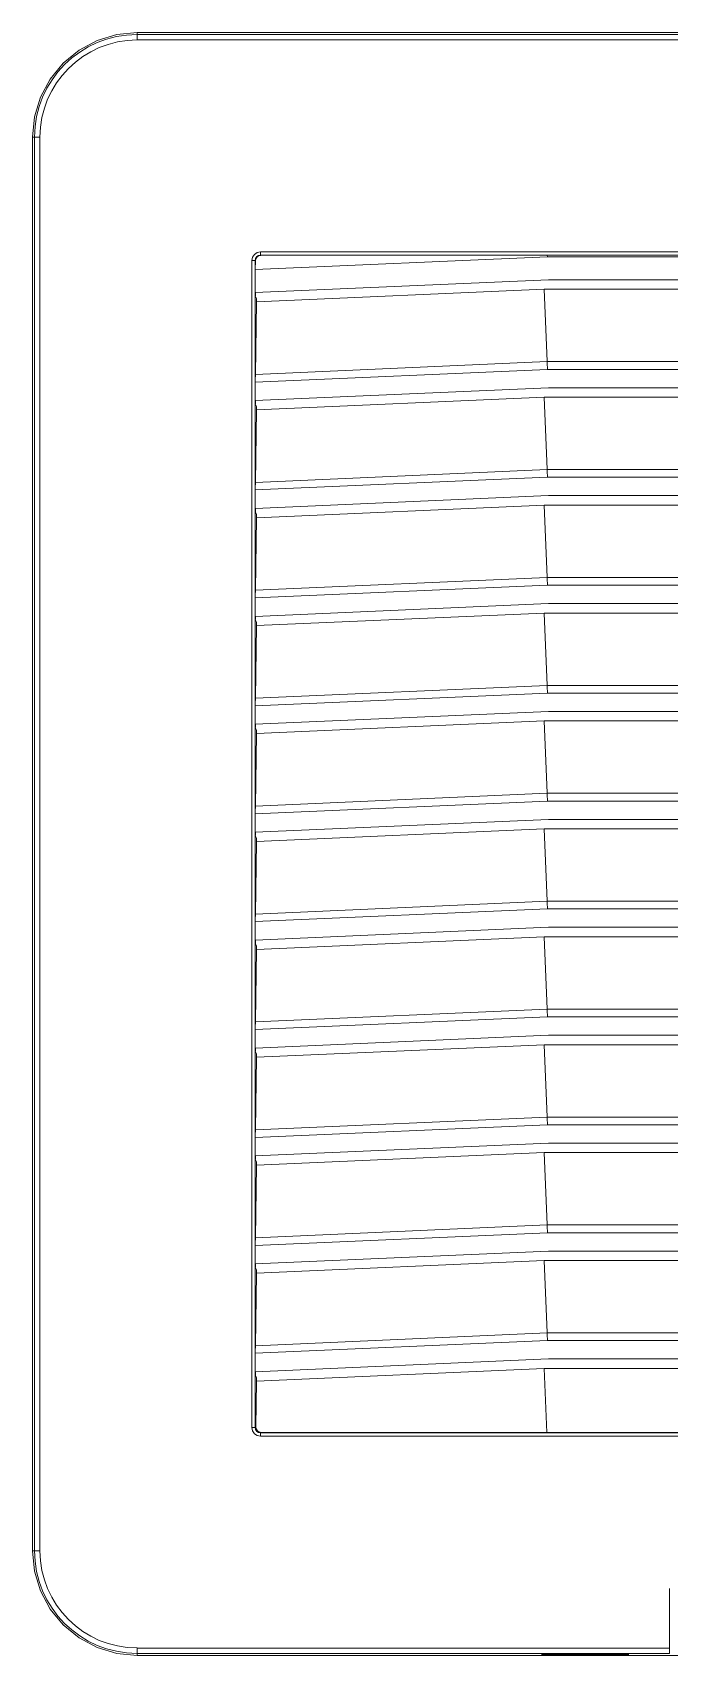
# Model space of a CAD drawing. Header units: millimetres. Extents: x -6000 to 26000, y -6000 to 26000.
# Drawn here: x 104.91 to 113.12, y -4615.67 to -4594.75 of the extents above; entities that cross this region are included whole.
import ezdxf

# ---------------------------------------------------------------- set-up
doc = ezdxf.new("R2010")
doc.units = ezdxf.units.MM
doc.header["$MEASUREMENT"] = 0
doc.layers.add('Чертеж и Рисунок_Ном._пера__7', color=7, linetype='Continuous', lineweight=15)
doc.layers.add('Чертеж и Рисунок_Ном._пера__8', color=7, linetype='Continuous', lineweight=15, true_color=0xa80f02)

msp = doc.modelspace()

# ---------------------------------------------------------------- linework, layer by layer
at = {"layer": 'Чертеж и Рисунок_Ном._пера__7', "color": 7, "linetype": 'Continuous', "lineweight": 15}
for p, q in [((124.48, -4594.752), (106.258, -4594.752)), ((106.258, -4594.779), (106.258, -4594.752)), ((106.258, -4594.849), (106.258, -4594.779)), ((124.48, -4594.779), (106.258, -4594.779)), ((124.48, -4594.849), (106.258, -4594.849)), ((104.936, -4596.101), (104.909, -4596.101)), ((104.909, -4596.101), (104.909, -4614.323)), ((105.006, -4596.101), (104.936, -4596.101)), ((104.936, -4596.101), (104.936, -4614.323)), ((105.006, -4596.101), (105.006, -4614.323)), ((107.738, -4612.734), (107.738, -4597.69)), ((107.78, -4612.734), (107.78, -4597.69)), ((107.783, -4597.694), (107.78, -4597.69)), ((107.781, -4597.809), (111.545, -4597.645)), ((107.781, -4597.809), (107.783, -4597.694)), ((107.849, -4597.579), (122.89, -4597.579)), ((107.849, -4597.621), (122.89, -4597.621)), ((107.849, -4597.621), (107.854, -4597.626)), ((107.854, -4597.626), (111.544, -4597.623)), ((111.544, -4597.623), (119.195, -4597.623)), ((111.544, -4597.623), (111.545, -4597.645)), ((111.545, -4597.645), (119.194, -4597.645)), ((107.781, -4598.105), (107.781, -4597.809)), ((107.781, -4598.105), (111.558, -4597.94)), ((107.781, -4598.147), (107.781, -4598.105)), ((107.798, -4598.18), (107.781, -4598.147)), ((107.782, -4598.147), (107.782, -4598.105)), ((111.502, -4598.062), (107.798, -4598.224)), ((111.543, -4598.995), (111.502, -4598.062)), ((111.502, -4598.062), (115.258, -4598.062)), ((111.558, -4597.94), (115.258, -4597.94)), ((107.782, -4599.16), (107.798, -4598.224)), ((107.798, -4598.18), (107.798, -4598.224)), ((107.781, -4599.258), (111.545, -4599.094)), ((107.782, -4599.16), (111.543, -4598.995)), ((111.543, -4598.995), (119.196, -4598.995)), ((119.194, -4599.094), (111.545, -4599.094)), ((107.781, -4599.258), (107.781, -4599.496)), ((107.781, -4599.496), (111.558, -4599.331)), ((111.558, -4599.331), (115.258, -4599.331)), ((107.781, -4599.538), (107.781, -4599.496)), ((107.798, -4599.571), (107.781, -4599.538)), ((107.782, -4599.538), (107.782, -4599.496)), ((111.502, -4599.453), (107.798, -4599.615)), ((107.798, -4599.571), (107.798, -4599.615)), ((111.543, -4600.386), (111.502, -4599.453)), ((111.502, -4599.453), (115.258, -4599.453)), ((107.782, -4600.551), (107.798, -4599.615)), ((107.782, -4600.551), (111.543, -4600.386)), ((111.543, -4600.386), (119.196, -4600.386)), ((107.781, -4600.649), (111.545, -4600.485)), ((107.781, -4600.649), (107.781, -4600.887)), ((119.194, -4600.485), (111.545, -4600.485)), ((107.781, -4600.887), (111.558, -4600.722)), ((111.502, -4600.844), (107.798, -4601.006)), ((111.543, -4601.777), (111.502, -4600.844)), ((111.502, -4600.844), (115.258, -4600.844)), ((111.558, -4600.722), (115.258, -4600.722)), ((107.781, -4600.929), (107.781, -4600.887)), ((107.798, -4600.962), (107.781, -4600.929)), ((107.782, -4600.929), (107.782, -4600.887)), ((107.782, -4601.942), (107.798, -4601.006)), ((107.798, -4600.962), (107.798, -4601.006)), ((107.781, -4602.04), (111.545, -4601.876)), ((107.782, -4601.942), (111.543, -4601.777)), ((111.543, -4601.777), (119.196, -4601.777)), ((119.194, -4601.876), (111.545, -4601.876)), ((107.781, -4602.04), (107.781, -4602.278)), ((107.781, -4602.278), (111.558, -4602.113)), ((111.558, -4602.113), (115.258, -4602.113)), ((107.781, -4602.32), (107.781, -4602.278)), ((107.798, -4602.353), (107.781, -4602.32)), ((107.782, -4602.32), (107.782, -4602.278)), ((111.502, -4602.235), (107.798, -4602.397)), ((111.543, -4603.168), (111.502, -4602.235)), ((111.502, -4602.235), (115.258, -4602.235)), ((107.782, -4603.333), (107.798, -4602.397)), ((107.798, -4602.353), (107.798, -4602.397)), ((107.782, -4603.333), (111.543, -4603.168)), ((111.543, -4603.168), (119.196, -4603.168)), ((107.781, -4603.431), (111.545, -4603.267)), ((119.194, -4603.267), (111.545, -4603.267)), ((107.781, -4603.431), (107.781, -4603.669)), ((111.558, -4603.504), (107.781, -4603.669)), ((115.258, -4603.504), (111.558, -4603.504)), ((107.781, -4603.711), (107.781, -4603.669)), ((107.798, -4603.744), (107.781, -4603.711)), ((107.782, -4603.711), (107.782, -4603.669)), ((107.782, -4604.724), (107.798, -4603.788)), ((111.502, -4603.626), (107.798, -4603.788)), ((107.798, -4603.744), (107.798, -4603.788)), ((111.543, -4604.559), (111.502, -4603.626)), ((111.502, -4603.626), (115.258, -4603.626)), ((107.782, -4604.724), (111.543, -4604.559)), ((111.543, -4604.559), (119.196, -4604.559)), ((107.781, -4604.822), (111.545, -4604.658)), ((107.781, -4604.822), (107.781, -4605.06)), ((119.194, -4604.658), (111.545, -4604.658)), ((107.781, -4605.06), (111.558, -4604.895)), ((111.502, -4605.017), (107.798, -4605.179)), ((111.543, -4605.95), (111.502, -4605.017)), ((111.502, -4605.017), (115.258, -4605.017)), ((111.558, -4604.895), (115.258, -4604.895)), ((107.781, -4605.102), (107.781, -4605.06)), ((107.798, -4605.135), (107.781, -4605.102)), ((107.782, -4605.102), (107.782, -4605.06)), ((107.782, -4606.115), (107.798, -4605.179)), ((107.798, -4605.135), (107.798, -4605.179)), ((107.781, -4606.213), (111.545, -4606.049)), ((107.782, -4606.115), (111.543, -4605.95)), ((111.543, -4605.95), (119.196, -4605.95)), ((119.194, -4606.049), (111.545, -4606.049)), ((107.781, -4606.213), (107.781, -4606.451)), ((107.781, -4606.451), (111.558, -4606.286)), ((111.558, -4606.286), (115.258, -4606.286)), ((107.781, -4606.493), (107.781, -4606.451)), ((107.798, -4606.526), (107.781, -4606.493)), ((107.782, -4606.493), (107.782, -4606.451)), ((111.502, -4606.408), (107.798, -4606.57)), ((111.543, -4607.341), (111.502, -4606.408)), ((111.502, -4606.408), (115.258, -4606.408)), ((107.782, -4607.506), (107.798, -4606.57)), ((107.798, -4606.526), (107.798, -4606.57)), ((107.782, -4607.506), (111.543, -4607.341)), ((111.543, -4607.341), (119.196, -4607.341)), ((107.781, -4607.604), (111.545, -4607.44)), ((119.194, -4607.44), (111.545, -4607.44)), ((107.781, -4607.604), (107.781, -4607.842)), ((107.781, -4607.842), (111.558, -4607.677)), ((111.558, -4607.677), (115.258, -4607.677)), ((107.781, -4607.884), (107.781, -4607.842)), ((107.798, -4607.917), (107.781, -4607.884)), ((107.782, -4607.884), (107.782, -4607.842)), ((107.782, -4608.897), (107.798, -4607.961)), ((111.502, -4607.799), (107.798, -4607.961)), ((107.798, -4607.917), (107.798, -4607.961)), ((111.543, -4608.732), (111.502, -4607.799)), ((111.502, -4607.799), (115.258, -4607.799)), ((107.782, -4608.897), (111.543, -4608.732)), ((111.543, -4608.732), (119.196, -4608.732)), ((107.781, -4608.995), (111.545, -4608.831)), ((107.781, -4608.995), (107.781, -4609.233)), ((119.194, -4608.831), (111.545, -4608.831)), ((107.781, -4609.233), (111.558, -4609.068)), ((107.781, -4609.275), (107.781, -4609.233)), ((107.782, -4609.275), (107.782, -4609.233)), ((111.502, -4609.19), (107.798, -4609.352)), ((111.543, -4610.123), (111.502, -4609.19)), ((111.502, -4609.19), (115.258, -4609.19)), ((111.558, -4609.068), (115.258, -4609.068)), ((107.798, -4609.308), (107.781, -4609.275)), ((107.782, -4610.288), (107.798, -4609.352)), ((107.798, -4609.308), (107.798, -4609.352)), ((107.781, -4610.386), (111.545, -4610.222)), ((107.782, -4610.288), (111.543, -4610.123)), ((111.543, -4610.123), (119.196, -4610.123)), ((119.194, -4610.222), (111.545, -4610.222)), ((107.781, -4610.386), (107.781, -4610.624)), ((107.781, -4610.624), (111.558, -4610.459)), ((111.558, -4610.459), (115.258, -4610.459)), ((107.781, -4610.666), (107.781, -4610.624)), ((107.798, -4610.699), (107.781, -4610.666)), ((107.782, -4610.666), (107.782, -4610.624)), ((111.502, -4610.581), (107.798, -4610.743)), ((107.798, -4610.699), (107.798, -4610.743)), ((111.543, -4611.514), (111.502, -4610.581)), ((111.502, -4610.581), (115.258, -4610.581)), ((107.782, -4611.679), (107.798, -4610.743)), ((107.782, -4611.679), (111.543, -4611.514)), ((111.543, -4611.514), (114.367, -4611.514)), ((107.781, -4611.777), (111.545, -4611.613)), ((114.315, -4611.613), (111.545, -4611.613)), ((107.781, -4611.777), (107.781, -4612.015)), ((107.781, -4612.015), (111.558, -4611.85)), ((111.558, -4611.85), (114.189, -4611.85)), ((107.781, -4612.057), (107.781, -4612.015)), ((107.798, -4612.09), (107.781, -4612.057)), ((107.782, -4612.057), (107.782, -4612.015)), ((107.788, -4612.726), (107.798, -4612.134)), ((111.502, -4611.972), (107.798, -4612.134)), ((107.798, -4612.09), (107.798, -4612.134)), ((114.105, -4611.972), (111.502, -4611.972)), ((111.539, -4612.799), (111.502, -4611.972)), ((107.78, -4612.734), (107.788, -4612.726)), ((107.856, -4612.796), (107.849, -4612.804)), ((113.801, -4612.804), (107.849, -4612.804)), ((113.801, -4612.845), (107.849, -4612.845)), ((111.539, -4612.799), (107.856, -4612.796)), ((113.865, -4612.799), (111.539, -4612.799)), ((104.936, -4614.323), (104.909, -4614.323)), ((105.006, -4614.323), (104.936, -4614.323)), ((113.119, -4615.576), (113.119, -4614.808)), ((106.258, -4615.576), (113.119, -4615.576)), ((106.258, -4615.576), (106.258, -4615.645)), ((106.258, -4615.645), (106.258, -4615.673)), ((106.258, -4615.645), (113.119, -4615.645)), ((106.258, -4615.673), (124.48, -4615.673)), ((111.502, -4615.65), (112.56, -4615.65)), ((112.56, -4615.661), (111.502, -4615.661)), ((113.119, -4615.645), (113.119, -4615.576))]:
    msp.add_line(p, q, dxfattribs=at)
at = {"layer": 'Чертеж и Рисунок_Ном._пера__7', "color": 7, "linetype": 'Continuous', "lineweight": 15, "flags": 128}
for points in [[(106.258, -4594.752), (105.995, -4594.778), (105.742, -4594.855), (105.509, -4594.979), (105.304, -4595.147), (105.137, -4595.352), (105.012, -4595.585), (104.935, -4595.838), (104.909, -4596.101)], [(107.738, -4597.69), (107.746, -4597.648), (107.77, -4597.612), (107.806, -4597.588), (107.849, -4597.579)], [(107.738, -4597.69), (107.754, -4597.69), (107.767, -4597.69), (107.78, -4597.69)], [(107.78, -4597.69), (107.785, -4597.664), (107.8, -4597.641), (107.822, -4597.626), (107.849, -4597.621)], [(107.854, -4597.626), (107.841, -4597.627), (107.828, -4597.631), (107.816, -4597.637), (107.804, -4597.646), (107.789, -4597.669), (107.783, -4597.694)], [(107.849, -4597.579), (107.849, -4597.595), (107.849, -4597.608), (107.849, -4597.621)], [(107.782, -4599.16), (107.782, -4599.181), (107.781, -4599.205), (107.781, -4599.231), (107.781, -4599.258)], [(111.543, -4598.995), (111.544, -4599.016), (111.544, -4599.04), (111.545, -4599.066), (111.545, -4599.094)], [(111.543, -4600.386), (111.544, -4600.407), (111.544, -4600.431), (111.545, -4600.457), (111.545, -4600.485)], [(107.782, -4600.551), (107.782, -4600.572), (107.781, -4600.596), (107.781, -4600.622), (107.781, -4600.649)], [(111.543, -4601.777), (111.544, -4601.798), (111.544, -4601.822), (111.545, -4601.848), (111.545, -4601.876)], [(107.782, -4601.942), (107.782, -4601.963), (107.781, -4601.987), (107.781, -4602.013), (107.781, -4602.04)], [(111.543, -4603.168), (111.544, -4603.189), (111.544, -4603.213), (111.545, -4603.239), (111.545, -4603.267)], [(107.782, -4603.333), (107.782, -4603.354), (107.781, -4603.378), (107.781, -4603.404), (107.781, -4603.431)], [(111.543, -4604.559), (111.544, -4604.58), (111.544, -4604.604), (111.545, -4604.63), (111.545, -4604.658)], [(107.782, -4604.724), (107.782, -4604.745), (107.781, -4604.769), (107.781, -4604.795), (107.781, -4604.822)], [(111.543, -4605.95), (111.544, -4605.971), (111.544, -4605.995), (111.545, -4606.021), (111.545, -4606.049)], [(107.782, -4606.115), (107.782, -4606.136), (107.781, -4606.16), (107.781, -4606.186), (107.781, -4606.213)], [(111.543, -4607.341), (111.544, -4607.362), (111.544, -4607.386), (111.545, -4607.412), (111.545, -4607.44)], [(107.782, -4607.506), (107.782, -4607.527), (107.781, -4607.551), (107.781, -4607.577), (107.781, -4607.604)], [(111.543, -4608.732), (111.544, -4608.753), (111.544, -4608.777), (111.545, -4608.803), (111.545, -4608.831)], [(107.782, -4608.897), (107.782, -4608.918), (107.781, -4608.942), (107.781, -4608.968), (107.781, -4608.995)], [(111.543, -4610.123), (111.544, -4610.144), (111.544, -4610.168), (111.545, -4610.194), (111.545, -4610.222)], [(107.782, -4610.288), (107.782, -4610.309), (107.781, -4610.333), (107.781, -4610.359), (107.781, -4610.386)], [(111.543, -4611.514), (111.544, -4611.535), (111.544, -4611.559), (111.545, -4611.585), (111.545, -4611.613)], [(107.782, -4611.679), (107.782, -4611.7), (107.781, -4611.724), (107.781, -4611.75), (107.781, -4611.777)], [(107.849, -4612.845), (107.806, -4612.837), (107.77, -4612.813), (107.746, -4612.777), (107.738, -4612.734)], [(107.738, -4612.734), (107.754, -4612.734), (107.767, -4612.734), (107.78, -4612.734)], [(107.849, -4612.804), (107.822, -4612.798), (107.8, -4612.783), (107.785, -4612.761), (107.78, -4612.734)], [(107.788, -4612.726), (107.792, -4612.752), (107.807, -4612.776), (107.818, -4612.785), (107.831, -4612.791), (107.843, -4612.795), (107.856, -4612.796)], [(107.849, -4612.845), (107.849, -4612.829), (107.849, -4612.816), (107.849, -4612.804)], [(104.909, -4614.323), (104.935, -4614.586), (105.012, -4614.84), (105.137, -4615.073), (105.304, -4615.277), (105.509, -4615.445), (105.742, -4615.57), (105.995, -4615.647), (106.258, -4615.673)]]:
    msp.add_lwpolyline(points, dxfattribs=at)
at = {"layer": 'Чертеж и Рисунок_Ном._пера__7', "color": 7, "linetype": 'Continuous', "lineweight": 15}
for centre, radius, start, end in [((106.258, -4596.101), 1.322, 90, 180), ((106.258, -4596.101), 1.252, 90, 180), ((106.258, -4614.323), 1.322, 180, 270), ((106.258, -4614.323), 1.252, 180, 270)]:
    msp.add_arc(centre, radius, start, end, dxfattribs=at)
at = {"layer": 'Чертеж и Рисунок_Ном._пера__8', "color": 14, "linetype": 'Continuous', "lineweight": 15, "true_color": 0xa80f02}
for p, q in [((111.502, -4615.661), (111.467, -4615.661)), ((112.595, -4615.661), (112.56, -4615.661))]:
    msp.add_line(p, q, dxfattribs=at)

doc.saveas('drawing.dxf')
